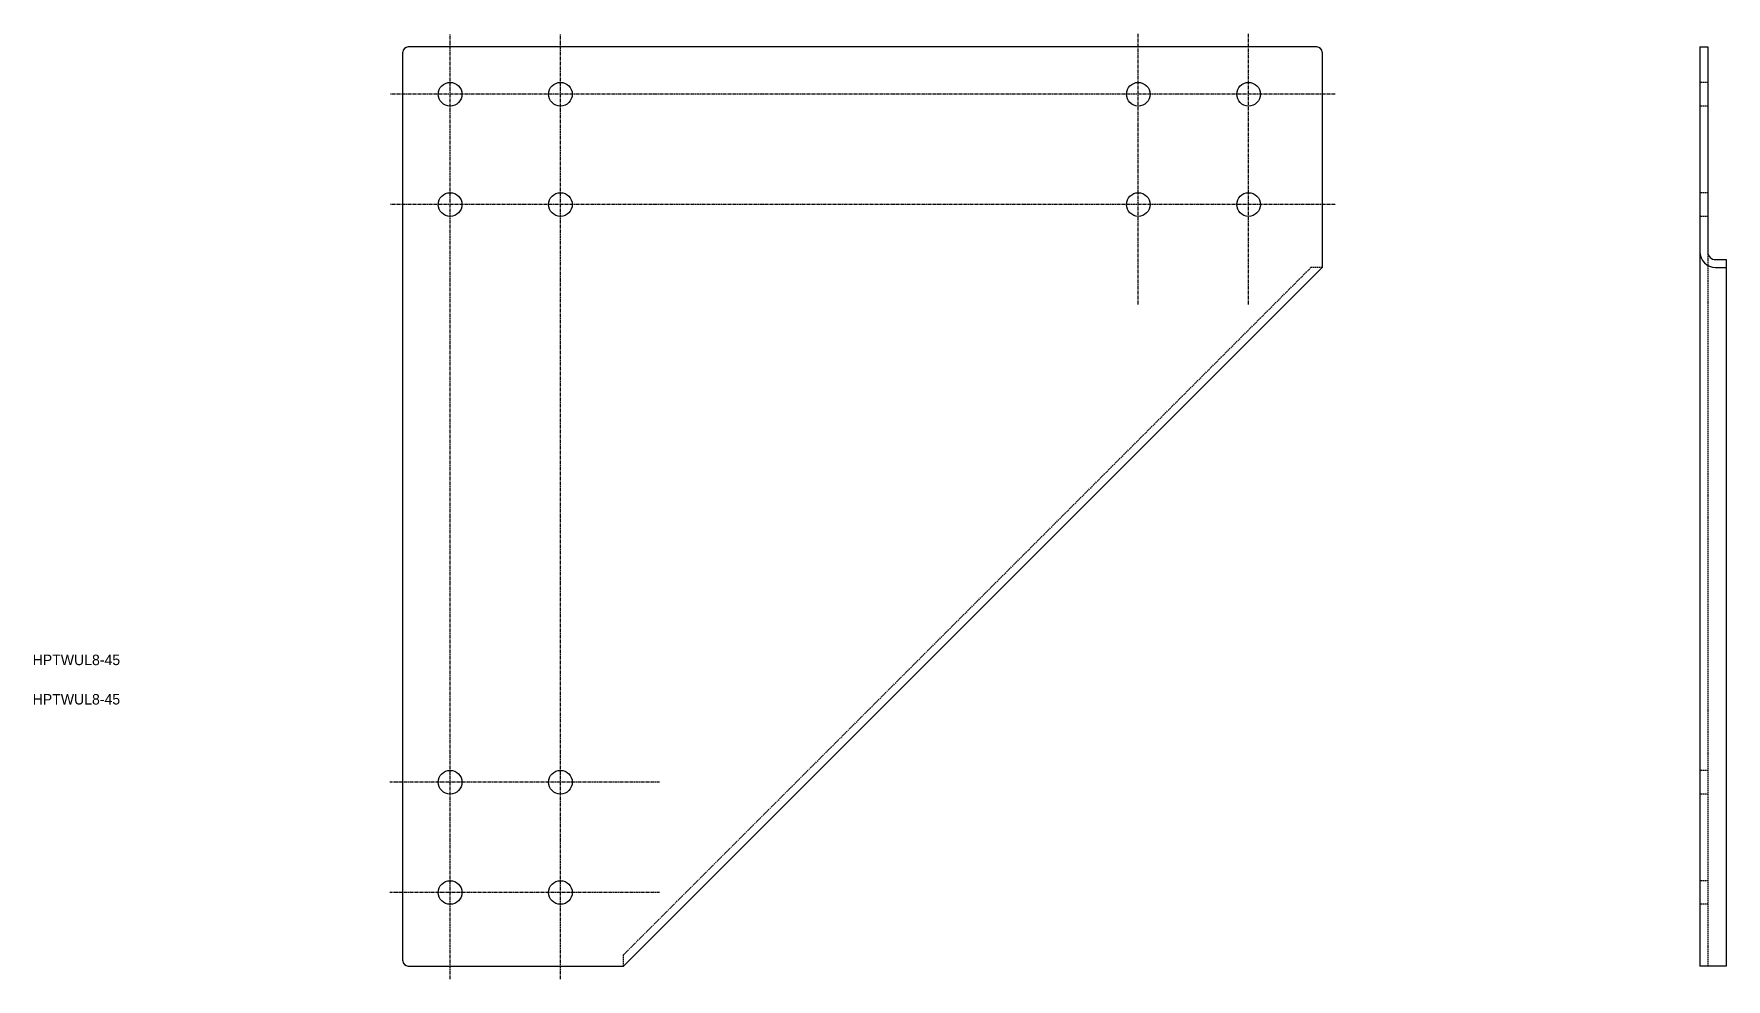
# Model space of a CAD drawing. Extents: x 0 to 645, y 0 to 360.
import ezdxf

# ---------------------------------------------------------------- set-up
doc = ezdxf.new("R2010")
doc.units = 0
doc.linetypes.add('CENTER', pattern=[2, 1.25, -0.25, 0.25, -0.25])
doc.linetypes.add('DASHED', pattern=[0.75, 0.5, -0.25])
doc.layers.get('0').update_dxf_attribs({"linetype": 'CONTINUOUS'})
doc.layers.add('CENTER', color=1, linetype='CENTER')

msp = doc.modelspace()

# ---------------------------------------------------------------- linework, layer by layer
at = {"color": 7, "linetype": 'CONTINUOUS'}
for p, q in [((488.92, 355), (142.92, 355)), ((634.74, 355), (634.74, 5)), ((634.74, 355), (637.74, 355)), ((637.74, 355), (637.74, 277)), ((140.92, 7), (140.92, 353)), ((490.92, 353), (490.92, 271)), ((224.92, 5), (490.92, 271)), ((640.74, 274), (644.74, 274)), ((640.74, 271), (644.74, 271)), ((644.74, 274), (644.74, 5)), ((142.92, 5), (224.92, 5)), ((644.74, 5), (634.74, 5))]:
    msp.add_line(p, q, dxfattribs=at)
at = {"color": 3, "linetype": 'DASHED'}
for p, q in [((637.74, 341.5), (634.74, 341.5)), ((637.74, 332.5), (634.74, 332.5)), ((637.74, 299.5), (634.74, 299.5)), ((637.74, 290.5), (634.74, 290.5)), ((224.92, 9.26), (486.66, 271)), ((490.92, 271), (486.66, 271)), ((637.74, 277), (637.74, 5)), ((637.74, 79.5), (634.74, 79.5)), ((637.74, 70.5), (634.74, 70.5)), ((637.74, 37.5), (634.74, 37.5)), ((637.74, 28.5), (634.74, 28.5)), ((224.92, 5), (224.92, 9.26))]:
    msp.add_line(p, q, dxfattribs=at)
at = {"color": 7, "linetype": 'CONTINUOUS'}
for centre in [(158.92, 337), (200.92, 337), (420.92, 337), (462.92, 337), (158.92, 295), (200.92, 295), (420.92, 295), (462.92, 295), (158.92, 75), (200.92, 75), (158.92, 33), (200.92, 33)]:
    msp.add_circle(centre, 4.5, dxfattribs=at)
for centre, radius, start, end in [((142.92, 353), 2, 90, 180), ((488.92, 353), 2, 0, 90), ((640.74, 277), 6, 180, 270), ((640.74, 277), 3, 180, 270), ((142.92, 7), 2, 180, 270)]:
    msp.add_arc(centre, radius, start, end, dxfattribs=at)
at = {"layer": 'CENTER', "color": 1, "linetype": 'CENTER'}
for p, q in [((158.92, 0), (158.92, 360)), ((200.92, 0), (200.92, 360)), ((420.92, 256.9), (420.92, 360)), ((462.92, 256.9), (462.92, 360)), ((495.92, 337), (135.92, 337)), ((495.92, 295), (135.92, 295)), ((238.7, 75), (135.92, 75)), ((238.7, 33), (135.92, 33))]:
    msp.add_line(p, q, dxfattribs=at)

# ---------------------------------------------------------------- texts
at = {"color": 7, "linetype": 'CONTINUOUS'}
for p in [(0, 119.59), (0, 104.59)]:
    msp.add_text('HPTWUL8-45', height=4, dxfattribs=at).set_placement(p)

doc.saveas('drawing.dxf')
